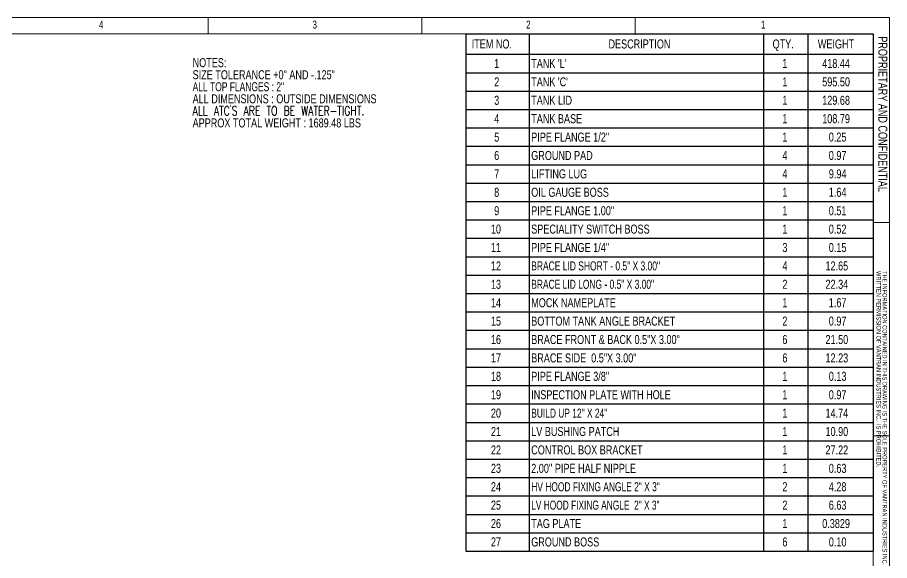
# Model space of a CAD drawing. Header units: inches. Extents: x 1 to 529, y 1 to 374.
# Drawn here: x 271.3 to 528.5, y 213.3 to 373.6 of the extents above; entities that cross this region are included whole.
import ezdxf

# ---------------------------------------------------------------- set-up
doc = ezdxf.new("R2010")
doc.units = ezdxf.units.IN
doc.header["$LTSCALE"] = 32
doc.header["$MEASUREMENT"] = 0
doc.layers.add('FORMAT', color=7, linetype='Continuous')
doc.styles.add('SLDTEXTSTYLE0', font='TXT', dxfattribs={"width": 0.75})
doc.styles.add('SLDTEXTSTYLE1', font='TXT', dxfattribs={"width": 0.7})
doc.styles.add('SLDTEXTSTYLE2', font='TXT', dxfattribs={"width": 0.75, "bigfont": 'bigfont'})
doc.styles.add('SLDTEXTSTYLE4', font='TXT', dxfattribs={"width": 0.698276})
doc.styles.add('SLDTEXTSTYLE5', font='TXT', dxfattribs={"width": 0.694444})
doc.styles.add('SLDTEXTSTYLE6', font='TXT', dxfattribs={"width": 0.696429})
doc.styles.add('SLDTEXTSTYLE7', font='TXT', dxfattribs={"width": 0.689655})

# ---------------------------------------------------------------- blocks, each defined once
blk = doc.blocks.new('SW_NOTE_0')
at = {"layer": 'FORMAT', "color": 0, "attachment_point": 1}
for s, insert, char_height, style in [('NOTES:', (0, 3.44), 2.667, 'SLDTEXTSTYLE0'), ('SIZE TOLERANCE +0" AND -.125"', (0, -0.12), 2.6667, 'SLDTEXTSTYLE0'), ('ALL TOP FLANGES : 2"', (0, -3.67), 2.6667, 'SLDTEXTSTYLE1'), ('ALL DIMENSIONS : OUTSIDE DIMENSIONS', (0, -7.23), 2.6667, 'SLDTEXTSTYLE0'), ('ALL ATC’S ARE TO BE WATER-TIGHT.', (0, -10.78), 2.6667, 'SLDTEXTSTYLE2'), ('APPROX TOTAL WEIGHT : 1689.48 LBS', (0, -14.34), 2.6667, 'SLDTEXTSTYLE0')]:
    blk.add_mtext(s, dxfattribs=dict(at, insert=insert, char_height=char_height, style=style))
blk = doc.blocks.new('SW_NOTE_0_1')
at = {"color": 0, "linetype": 'Continuous', "lineweight": 0, "attachment_point": 1, "rotation": 270, "style": 'SLDTEXTSTYLE0'}
for s, insert, char_height in [('WRITTEN PERMISSION OF VANTRAN INDUSTRIES INC.  IS PROHIBITED.', (-0.06, 0), 1.3333), ('THE INFORMATION CONTAINED IN THIS DRAWING IS THE SOLE PROPERTY OF VANTRAN INDUSTRIES INC. ANY REPRODUCTION IN PART OR AS A WHOLE WITHOUT  THE', (1.72, 0), 1.33333)]:
    blk.add_mtext(s, dxfattribs=dict(at, insert=insert, char_height=char_height))
blk = doc.blocks.new('SW_TABLEANNOTATION_0')
at = {"layer": 'FORMAT', "color": 0}
for p, q in [((0, 0), (0, -6.08)), ((0, 0), (18.65, 0)), ((18.65, 0), (18.65, -6.08)), ((18.65, 0), (87.77, 0)), ((87.77, 0), (87.77, -6.08)), ((87.77, 0), (100.86, 0)), ((100.86, 0), (100.86, -6.08)), ((100.86, 0), (120.11, 0)), ((120.11, 0), (120.11, -6.08)), ((0, -6.08), (18.65, -6.08)), ((0, -6.08), (0, -11.51)), ((18.65, -6.08), (87.77, -6.08)), ((18.65, -6.08), (18.65, -11.51)), ((87.77, -6.08), (100.86, -6.08)), ((87.77, -6.08), (87.77, -11.51)), ((100.86, -6.08), (120.11, -6.08)), ((100.86, -6.08), (100.86, -11.51)), ((120.11, -6.08), (120.11, -11.51)), ((0, -11.51), (0, -16.94)), ((0, -11.51), (18.65, -11.51)), ((18.65, -11.51), (18.65, -16.94)), ((18.65, -11.51), (87.77, -11.51)), ((87.77, -11.51), (87.77, -16.94)), ((87.77, -11.51), (100.86, -11.51)), ((100.86, -11.51), (100.86, -16.94)), ((100.86, -11.51), (120.11, -11.51)), ((120.11, -11.51), (120.11, -16.94)), ((0, -16.94), (0, -22.37)), ((0, -16.94), (18.65, -16.94)), ((18.65, -16.94), (18.65, -22.37)), ((18.65, -16.94), (87.77, -16.94)), ((87.77, -16.94), (87.77, -22.37)), ((87.77, -16.94), (100.86, -16.94)), ((100.86, -16.94), (100.86, -22.37)), ((100.86, -16.94), (120.11, -16.94)), ((120.11, -16.94), (120.11, -22.37)), ((0, -22.37), (0, -27.8)), ((0, -22.37), (18.65, -22.37)), ((18.65, -22.37), (18.65, -27.8)), ((18.65, -22.37), (87.77, -22.37)), ((87.77, -22.37), (87.77, -27.8)), ((87.77, -22.37), (100.86, -22.37)), ((100.86, -22.37), (100.86, -27.8)), ((100.86, -22.37), (120.11, -22.37)), ((120.11, -22.37), (120.11, -27.8)), ((0, -27.8), (0, -33.23)), ((0, -27.8), (18.65, -27.8)), ((18.65, -27.8), (18.65, -33.23)), ((18.65, -27.8), (87.77, -27.8)), ((87.77, -27.8), (87.77, -33.23)), ((87.77, -27.8), (100.86, -27.8)), ((100.86, -27.8), (100.86, -33.23)), ((100.86, -27.8), (120.11, -27.8)), ((120.11, -27.8), (120.11, -33.23)), ((0, -33.23), (0, -38.66)), ((0, -33.23), (18.65, -33.23)), ((18.65, -33.23), (18.65, -38.66)), ((18.65, -33.23), (87.77, -33.23)), ((87.77, -33.23), (87.77, -38.66)), ((87.77, -33.23), (100.86, -33.23)), ((100.86, -33.23), (100.86, -38.66)), ((100.86, -33.23), (120.11, -33.23)), ((120.11, -33.23), (120.11, -38.66)), ((0, -38.66), (0, -44.1)), ((0, -38.66), (18.65, -38.66)), ((18.65, -38.66), (18.65, -44.1)), ((18.65, -38.66), (87.77, -38.66)), ((87.77, -38.66), (87.77, -44.1)), ((87.77, -38.66), (100.86, -38.66)), ((100.86, -38.66), (100.86, -44.1)), ((100.86, -38.66), (120.11, -38.66)), ((120.11, -38.66), (120.11, -44.1)), ((0, -44.1), (0, -49.53)), ((0, -44.1), (18.65, -44.1)), ((18.65, -44.1), (18.65, -49.53)), ((18.65, -44.1), (87.77, -44.1)), ((87.77, -44.1), (87.77, -49.53)), ((87.77, -44.1), (100.86, -44.1)), ((100.86, -44.1), (100.86, -49.53)), ((100.86, -44.1), (120.11, -44.1)), ((120.11, -44.1), (120.11, -49.53)), ((0, -49.53), (0, -54.96)), ((0, -49.53), (18.65, -49.53)), ((18.65, -49.53), (18.65, -54.96)), ((18.65, -49.53), (87.77, -49.53)), ((87.77, -49.53), (87.77, -54.96)), ((87.77, -49.53), (100.86, -49.53)), ((100.86, -49.53), (100.86, -54.96)), ((100.86, -49.53), (120.11, -49.53)), ((120.11, -49.53), (120.11, -54.96)), ((0, -54.96), (0, -60.39)), ((0, -54.96), (18.65, -54.96)), ((18.65, -54.96), (18.65, -60.39)), ((18.65, -54.96), (87.77, -54.96)), ((87.77, -54.96), (87.77, -60.39)), ((87.77, -54.96), (100.86, -54.96)), ((100.86, -54.96), (100.86, -60.39)), ((100.86, -54.96), (120.11, -54.96)), ((120.11, -54.96), (120.11, -60.39)), ((0, -60.39), (0, -65.82)), ((0, -60.39), (18.65, -60.39)), ((18.65, -60.39), (18.65, -65.82)), ((18.65, -60.39), (87.77, -60.39)), ((87.77, -60.39), (87.77, -65.82)), ((87.77, -60.39), (100.86, -60.39)), ((100.86, -60.39), (100.86, -65.82)), ((100.86, -60.39), (120.11, -60.39)), ((120.11, -60.39), (120.11, -65.82)), ((0, -65.82), (0, -71.25)), ((0, -65.82), (18.65, -65.82)), ((18.65, -65.82), (18.65, -71.25)), ((18.65, -65.82), (87.77, -65.82)), ((87.77, -65.82), (87.77, -71.25)), ((87.77, -65.82), (100.86, -65.82)), ((100.86, -65.82), (100.86, -71.25)), ((100.86, -65.82), (120.11, -65.82)), ((120.11, -65.82), (120.11, -71.25)), ((0, -71.25), (0, -76.68)), ((0, -71.25), (18.65, -71.25)), ((18.65, -71.25), (18.65, -76.68)), ((18.65, -71.25), (87.77, -71.25)), ((87.77, -71.25), (87.77, -76.68)), ((87.77, -71.25), (100.86, -71.25)), ((100.86, -71.25), (100.86, -76.68)), ((100.86, -71.25), (120.11, -71.25)), ((120.11, -71.25), (120.11, -76.68)), ((0, -76.68), (0, -82.12)), ((0, -76.68), (18.65, -76.68)), ((18.65, -76.68), (18.65, -82.12)), ((18.65, -76.68), (87.77, -76.68)), ((87.77, -76.68), (87.77, -82.12)), ((87.77, -76.68), (100.86, -76.68)), ((100.86, -76.68), (100.86, -82.12)), ((100.86, -76.68), (120.11, -76.68)), ((120.11, -76.68), (120.11, -82.12)), ((0, -82.12), (0, -87.55)), ((0, -82.12), (18.65, -82.12)), ((18.65, -82.12), (18.65, -87.55)), ((18.65, -82.12), (87.77, -82.12)), ((87.77, -82.12), (87.77, -87.55)), ((87.77, -82.12), (100.86, -82.12)), ((100.86, -82.12), (100.86, -87.55)), ((100.86, -82.12), (120.11, -82.12)), ((120.11, -82.12), (120.11, -87.55)), ((0, -87.55), (0, -92.98)), ((0, -87.55), (18.65, -87.55)), ((18.65, -87.55), (18.65, -92.98)), ((18.65, -87.55), (87.77, -87.55)), ((87.77, -87.55), (87.77, -92.98)), ((87.77, -87.55), (100.86, -87.55)), ((100.86, -87.55), (100.86, -92.98)), ((100.86, -87.55), (120.11, -87.55)), ((120.11, -87.55), (120.11, -92.98)), ((0, -92.98), (0, -98.41)), ((0, -92.98), (18.65, -92.98)), ((18.65, -92.98), (18.65, -98.41)), ((18.65, -92.98), (87.77, -92.98)), ((87.77, -92.98), (87.77, -98.41)), ((87.77, -92.98), (100.86, -92.98)), ((100.86, -92.98), (100.86, -98.41)), ((100.86, -92.98), (120.11, -92.98)), ((120.11, -92.98), (120.11, -98.41)), ((0, -98.41), (0, -103.84)), ((0, -98.41), (18.65, -98.41)), ((18.65, -98.41), (18.65, -103.84)), ((18.65, -98.41), (87.77, -98.41)), ((87.77, -98.41), (87.77, -103.84)), ((87.77, -98.41), (100.86, -98.41)), ((100.86, -98.41), (100.86, -103.84)), ((100.86, -98.41), (120.11, -98.41)), ((120.11, -98.41), (120.11, -103.84)), ((0, -103.84), (0, -109.27)), ((0, -103.84), (18.65, -103.84)), ((18.65, -103.84), (18.65, -109.27)), ((18.65, -103.84), (87.77, -103.84)), ((87.77, -103.84), (87.77, -109.27)), ((87.77, -103.84), (100.86, -103.84)), ((100.86, -103.84), (100.86, -109.27)), ((100.86, -103.84), (120.11, -103.84)), ((120.11, -103.84), (120.11, -109.27)), ((0, -109.27), (0, -114.71)), ((0, -109.27), (18.65, -109.27)), ((18.65, -109.27), (18.65, -114.71)), ((18.65, -109.27), (87.77, -109.27)), ((87.77, -109.27), (87.77, -114.71)), ((87.77, -109.27), (100.86, -109.27)), ((100.86, -109.27), (100.86, -114.71)), ((100.86, -109.27), (120.11, -109.27)), ((120.11, -109.27), (120.11, -114.71)), ((0, -114.71), (0, -120.14)), ((0, -114.71), (18.65, -114.71)), ((18.65, -114.71), (18.65, -120.14)), ((18.65, -114.71), (87.77, -114.71)), ((87.77, -114.71), (87.77, -120.14)), ((87.77, -114.71), (100.86, -114.71)), ((100.86, -114.71), (100.86, -120.14)), ((100.86, -114.71), (120.11, -114.71)), ((120.11, -114.71), (120.11, -120.14)), ((0, -120.14), (0, -125.57)), ((0, -120.14), (18.65, -120.14)), ((18.65, -120.14), (18.65, -125.57)), ((18.65, -120.14), (87.77, -120.14)), ((87.77, -120.14), (87.77, -125.57)), ((87.77, -120.14), (100.86, -120.14)), ((100.86, -120.14), (100.86, -125.57)), ((100.86, -120.14), (120.11, -120.14)), ((120.11, -120.14), (120.11, -125.57)), ((0, -125.57), (0, -131)), ((0, -125.57), (18.65, -125.57)), ((18.65, -125.57), (18.65, -131)), ((18.65, -125.57), (87.77, -125.57)), ((87.77, -125.57), (87.77, -131)), ((87.77, -125.57), (100.86, -125.57)), ((100.86, -125.57), (100.86, -131)), ((100.86, -125.57), (120.11, -125.57)), ((120.11, -125.57), (120.11, -131)), ((0, -131), (0, -136.43)), ((0, -131), (18.65, -131)), ((18.65, -131), (18.65, -136.43)), ((18.65, -131), (87.77, -131)), ((87.77, -131), (87.77, -136.43)), ((87.77, -131), (100.86, -131)), ((100.86, -131), (100.86, -136.43)), ((100.86, -131), (120.11, -131)), ((120.11, -131), (120.11, -136.43)), ((0, -136.43), (0, -141.86)), ((0, -136.43), (18.65, -136.43)), ((18.65, -136.43), (18.65, -141.86)), ((18.65, -136.43), (87.77, -136.43)), ((87.77, -136.43), (87.77, -141.86)), ((87.77, -136.43), (100.86, -136.43)), ((100.86, -136.43), (100.86, -141.86)), ((100.86, -136.43), (120.11, -136.43)), ((120.11, -136.43), (120.11, -141.86)), ((0, -141.86), (0, -147.29)), ((0, -141.86), (18.65, -141.86)), ((18.65, -141.86), (18.65, -147.29)), ((18.65, -141.86), (87.77, -141.86)), ((87.77, -141.86), (87.77, -147.29)), ((87.77, -141.86), (100.86, -141.86)), ((100.86, -141.86), (100.86, -147.29)), ((100.86, -141.86), (120.11, -141.86)), ((120.11, -141.86), (120.11, -147.29)), ((0, -147.29), (0, -152.73)), ((0, -147.29), (18.65, -147.29)), ((18.65, -147.29), (18.65, -152.73)), ((18.65, -147.29), (87.77, -147.29)), ((87.77, -147.29), (87.77, -152.73)), ((87.77, -147.29), (100.86, -147.29)), ((100.86, -147.29), (100.86, -152.73)), ((100.86, -147.29), (120.11, -147.29)), ((120.11, -147.29), (120.11, -152.73)), ((0, -152.73), (18.65, -152.73)), ((18.65, -152.73), (87.77, -152.73)), ((87.77, -152.73), (100.86, -152.73)), ((100.86, -152.73), (120.11, -152.73))]:
    blk.add_line(p, q, dxfattribs=at)
at = {"layer": 'FORMAT', "color": 0, "attachment_point": 1}
for s, insert, char_height, style in [('ITEM NO.', (1.72, -1.7), 2.667, 'SLDTEXTSTYLE0'), ('DESCRIPTION', (42.06, -1.7), 2.6667, 'SLDTEXTSTYLE0'), ('QTY.', (90.46, -1.7), 2.667, 'SLDTEXTSTYLE0'), ('WEIGHT', (103.8, -1.7), 2.667, 'SLDTEXTSTYLE0'), ('1', (8.36, -7.45), 2.67, 'SLDTEXTSTYLE0'), ("TANK 'L'", (19.28, -7.45), 2.667, 'SLDTEXTSTYLE0'), ('1', (93.35, -7.45), 2.67, 'SLDTEXTSTYLE0'), ('418.44', (105.1, -7.45), 2.667, 'SLDTEXTSTYLE0'), ('2', (8.36, -12.88), 2.67, 'SLDTEXTSTYLE0'), ("TANK 'C'", (19.28, -12.88), 2.667, 'SLDTEXTSTYLE0'), ('595.50', (105.1, -12.88), 2.667, 'SLDTEXTSTYLE0'), ('1', (93.35, -12.88), 2.67, 'SLDTEXTSTYLE0'), ('3', (8.36, -18.32), 2.67, 'SLDTEXTSTYLE0'), ('TANK LID', (19.28, -18.32), 2.667, 'SLDTEXTSTYLE0'), ('1', (93.35, -18.32), 2.67, 'SLDTEXTSTYLE0'), ('129.68', (105.1, -18.32), 2.667, 'SLDTEXTSTYLE0'), ('4', (8.36, -23.75), 2.67, 'SLDTEXTSTYLE0'), ('TANK BASE', (19.28, -23.75), 2.667, 'SLDTEXTSTYLE0'), ('1', (93.35, -23.75), 2.67, 'SLDTEXTSTYLE0'), ('108.79', (105.1, -23.75), 2.667, 'SLDTEXTSTYLE0'), ('5', (8.36, -29.18), 2.67, 'SLDTEXTSTYLE0'), ('PIPE FLANGE 1/2"', (19.28, -29.18), 2.6667, 'SLDTEXTSTYLE0'), ('1', (93.35, -29.18), 2.67, 'SLDTEXTSTYLE0'), ('0.25', (107.04, -29.18), 2.667, 'SLDTEXTSTYLE0'), ('6', (8.36, -34.61), 2.67, 'SLDTEXTSTYLE0'), ('GROUND PAD', (19.28, -34.61), 2.667, 'SLDTEXTSTYLE0'), ('4', (93.35, -34.61), 2.67, 'SLDTEXTSTYLE0'), ('0.97', (107.04, -34.61), 2.667, 'SLDTEXTSTYLE0'), ('7', (8.36, -40.04), 2.67, 'SLDTEXTSTYLE0'), ('LIFTING LUG', (19.28, -40.04), 2.6667, 'SLDTEXTSTYLE0'), ('4', (93.35, -40.04), 2.67, 'SLDTEXTSTYLE0'), ('9.94', (107.04, -40.04), 2.667, 'SLDTEXTSTYLE0'), ('8', (8.36, -45.47), 2.67, 'SLDTEXTSTYLE0'), ('OIL GAUGE BOSS', (19.28, -45.47), 2.6667, 'SLDTEXTSTYLE0'), ('1', (93.35, -45.47), 2.67, 'SLDTEXTSTYLE0'), ('1.64', (107.04, -45.47), 2.667, 'SLDTEXTSTYLE0'), ('9', (8.36, -50.91), 2.67, 'SLDTEXTSTYLE0'), ('PIPE FLANGE 1.00"', (19.28, -50.91), 2.6667, 'SLDTEXTSTYLE0'), ('1', (93.35, -50.91), 2.67, 'SLDTEXTSTYLE0'), ('0.51', (107.04, -50.91), 2.667, 'SLDTEXTSTYLE0'), ('10', (7.39, -56.34), 2.667, 'SLDTEXTSTYLE0'), ('SPECIALITY SWITCH BOSS', (19.28, -56.34), 2.6667, 'SLDTEXTSTYLE0'), ('1', (93.35, -56.34), 2.67, 'SLDTEXTSTYLE0'), ('0.52', (107.04, -56.34), 2.667, 'SLDTEXTSTYLE0'), ('PIPE FLANGE 1/4"', (19.28, -61.77), 2.6667, 'SLDTEXTSTYLE0'), ('3', (93.35, -61.77), 2.67, 'SLDTEXTSTYLE0'), ('0.15', (107.04, -61.77), 2.667, 'SLDTEXTSTYLE0'), ('11', (7.39, -61.77), 2.667, 'SLDTEXTSTYLE0'), ('12', (7.39, -67.2), 2.667, 'SLDTEXTSTYLE0'), ('BRACE LID SHORT - 0.5" X 3.00"', (19.28, -67.2), 2.6667, 'SLDTEXTSTYLE1'), ('4', (93.35, -67.2), 2.67, 'SLDTEXTSTYLE0'), ('12.65', (106.07, -67.2), 2.667, 'SLDTEXTSTYLE0'), ('13', (7.39, -72.63), 2.667, 'SLDTEXTSTYLE0'), ('BRACE LID LONG - 0.5" X 3.00"', (19.28, -72.63), 2.6667, 'SLDTEXTSTYLE4'), ('2', (93.35, -72.63), 2.67, 'SLDTEXTSTYLE0'), ('22.34', (106.07, -72.63), 2.667, 'SLDTEXTSTYLE0'), ('14', (7.39, -78.06), 2.667, 'SLDTEXTSTYLE0'), ('MOCK NAMEPLATE', (19.28, -78.06), 2.6667, 'SLDTEXTSTYLE0'), ('1', (93.35, -78.06), 2.67, 'SLDTEXTSTYLE0'), ('1.67', (107.04, -78.06), 2.667, 'SLDTEXTSTYLE0'), ('15', (7.39, -83.49), 2.667, 'SLDTEXTSTYLE0'), ('BOTTOM TANK ANGLE BRACKET', (19.28, -83.49), 2.6667, 'SLDTEXTSTYLE0'), ('2', (93.35, -83.49), 2.67, 'SLDTEXTSTYLE0'), ('0.97', (107.04, -83.49), 2.667, 'SLDTEXTSTYLE0'), ('16', (7.39, -88.93), 2.667, 'SLDTEXTSTYLE0'), ('BRACE FRONT & BACK 0.5"X 3.00"', (19.28, -88.93), 2.6667, 'SLDTEXTSTYLE0'), ('6', (93.35, -88.93), 2.67, 'SLDTEXTSTYLE0'), ('21.50', (106.07, -88.93), 2.667, 'SLDTEXTSTYLE0'), ('17', (7.39, -94.36), 2.667, 'SLDTEXTSTYLE0'), ('BRACE SIDE  0.5"X 3.00"', (19.28, -94.36), 2.6667, 'SLDTEXTSTYLE0'), ('6', (93.35, -94.36), 2.67, 'SLDTEXTSTYLE0'), ('12.23', (106.07, -94.36), 2.667, 'SLDTEXTSTYLE0'), ('18', (7.39, -99.79), 2.667, 'SLDTEXTSTYLE0'), ('PIPE FLANGE 3/8"', (19.28, -99.79), 2.6667, 'SLDTEXTSTYLE0'), ('1', (93.35, -99.79), 2.67, 'SLDTEXTSTYLE0'), ('0.13', (107.04, -99.79), 2.667, 'SLDTEXTSTYLE0'), ('19', (7.39, -105.22), 2.667, 'SLDTEXTSTYLE0'), ('INSPECTION PLATE WITH HOLE', (19.28, -105.22), 2.6667, 'SLDTEXTSTYLE0'), ('1', (93.35, -105.22), 2.67, 'SLDTEXTSTYLE0'), ('0.97', (107.04, -105.22), 2.667, 'SLDTEXTSTYLE0'), ('20', (7.39, -110.65), 2.667, 'SLDTEXTSTYLE0'), ('BUILD UP 12" X 24"', (19.28, -110.65), 2.6667, 'SLDTEXTSTYLE5'), ('1', (93.35, -110.65), 2.67, 'SLDTEXTSTYLE0'), ('14.74', (106.07, -110.65), 2.667, 'SLDTEXTSTYLE0'), ('21', (7.39, -116.08), 2.667, 'SLDTEXTSTYLE0'), ('LV BUSHING PATCH', (19.28, -116.08), 2.6667, 'SLDTEXTSTYLE0'), ('1', (93.35, -116.08), 2.67, 'SLDTEXTSTYLE0'), ('10.90', (106.07, -116.08), 2.667, 'SLDTEXTSTYLE0'), ('22', (7.39, -121.51), 2.667, 'SLDTEXTSTYLE0'), ('CONTROL BOX BRACKET', (19.28, -121.51), 2.6667, 'SLDTEXTSTYLE0'), ('1', (93.35, -121.51), 2.67, 'SLDTEXTSTYLE0'), ('27.22', (106.07, -121.51), 2.667, 'SLDTEXTSTYLE0'), ('23', (7.39, -126.95), 2.667, 'SLDTEXTSTYLE0'), ("2.00'' PIPE HALF NIPPLE", (19.28, -126.95), 2.6667, 'SLDTEXTSTYLE0'), ('1', (93.35, -126.95), 2.67, 'SLDTEXTSTYLE0'), ('0.63', (107.04, -126.95), 2.667, 'SLDTEXTSTYLE0'), ('24', (7.39, -132.38), 2.667, 'SLDTEXTSTYLE0'), ('HV HOOD FIXING ANGLE 2" X 3"', (19.28, -132.38), 2.6667, 'SLDTEXTSTYLE6'), ('2', (93.35, -132.38), 2.67, 'SLDTEXTSTYLE0'), ('4.28', (107.04, -132.38), 2.667, 'SLDTEXTSTYLE0'), ('25', (7.39, -137.81), 2.667, 'SLDTEXTSTYLE0'), ('LV HOOD FIXING ANGLE  2" X 3"', (19.28, -137.81), 2.6667, 'SLDTEXTSTYLE7'), ('2', (93.35, -137.81), 2.67, 'SLDTEXTSTYLE0'), ('6.63', (107.04, -137.81), 2.667, 'SLDTEXTSTYLE0'), ('26', (7.39, -143.24), 2.667, 'SLDTEXTSTYLE0'), ('TAG PLATE', (19.28, -143.24), 2.667, 'SLDTEXTSTYLE0'), ('1', (93.35, -143.24), 2.67, 'SLDTEXTSTYLE0'), ('0.3829', (105.1, -143.24), 2.667, 'SLDTEXTSTYLE0'), ('27', (7.39, -148.67), 2.667, 'SLDTEXTSTYLE0'), ('GROUND BOSS', (19.28, -148.67), 2.6667, 'SLDTEXTSTYLE0'), ('6', (93.35, -148.67), 2.67, 'SLDTEXTSTYLE0'), ('0.10', (107.04, -148.67), 2.667, 'SLDTEXTSTYLE0')]:
    blk.add_mtext(s, dxfattribs=dict(at, insert=insert, char_height=char_height, style=style))

msp = doc.modelspace()

# ---------------------------------------------------------------- linework, layer by layer
at = {"color": 7, "linetype": 'Continuous', "lineweight": 18}
for p, q in [((0.598, 373.575), (528.535, 373.575)), ((327.559, 368.775), (327.559, 373.575)), ((390.551, 368.775), (390.551, 373.575)), ((453.543, 368.775), (453.543, 373.575)), ((528.535, 373.575), (528.535, 0.598)), ((5.398, 368.775), (523.735, 368.775)), ((523.735, 368.775), (523.735, 5.398)), ((523.735, 313.071), (528.535, 313.071)), ((523.735, 250.079), (528.535, 250.079))]:
    msp.add_line(p, q, dxfattribs=at)

# ---------------------------------------------------------------- block references
at = {"color": 7, "linetype": 'Continuous', "lineweight": 0}
msp.add_blockref('SW_NOTE_0_1', (526.068, 298.719), dxfattribs=at)
at = {"layer": 'FORMAT'}
for name, p in [('SW_TABLEANNOTATION_0', (403.576, 368.775)), ('SW_NOTE_0', (322.995, 358.121))]:
    msp.add_blockref(name, p, dxfattribs=at)

# ---------------------------------------------------------------- texts
at = {"color": 7, "linetype": 'Continuous', "lineweight": 0, "char_height": 2.333, "attachment_point": 2, "style": 'SLDTEXTSTYLE0'}
for s, insert in [('4', (296.016, 372.608)), ('3', (359.008, 372.608)), ('2', (422, 372.608)), ('1', (491.292, 372.608))]:
    msp.add_mtext(s, dxfattribs=dict(at, insert=insert))
at = {"color": 7, "linetype": 'Continuous', "lineweight": 0, "insert": (527.882, 367.994), "char_height": 2.66667, "attachment_point": 1, "rotation": 270, "style": 'SLDTEXTSTYLE0'}
msp.add_mtext('PROPRIETARY AND CONFIDENTIAL', dxfattribs=at)

doc.saveas('drawing.dxf')
